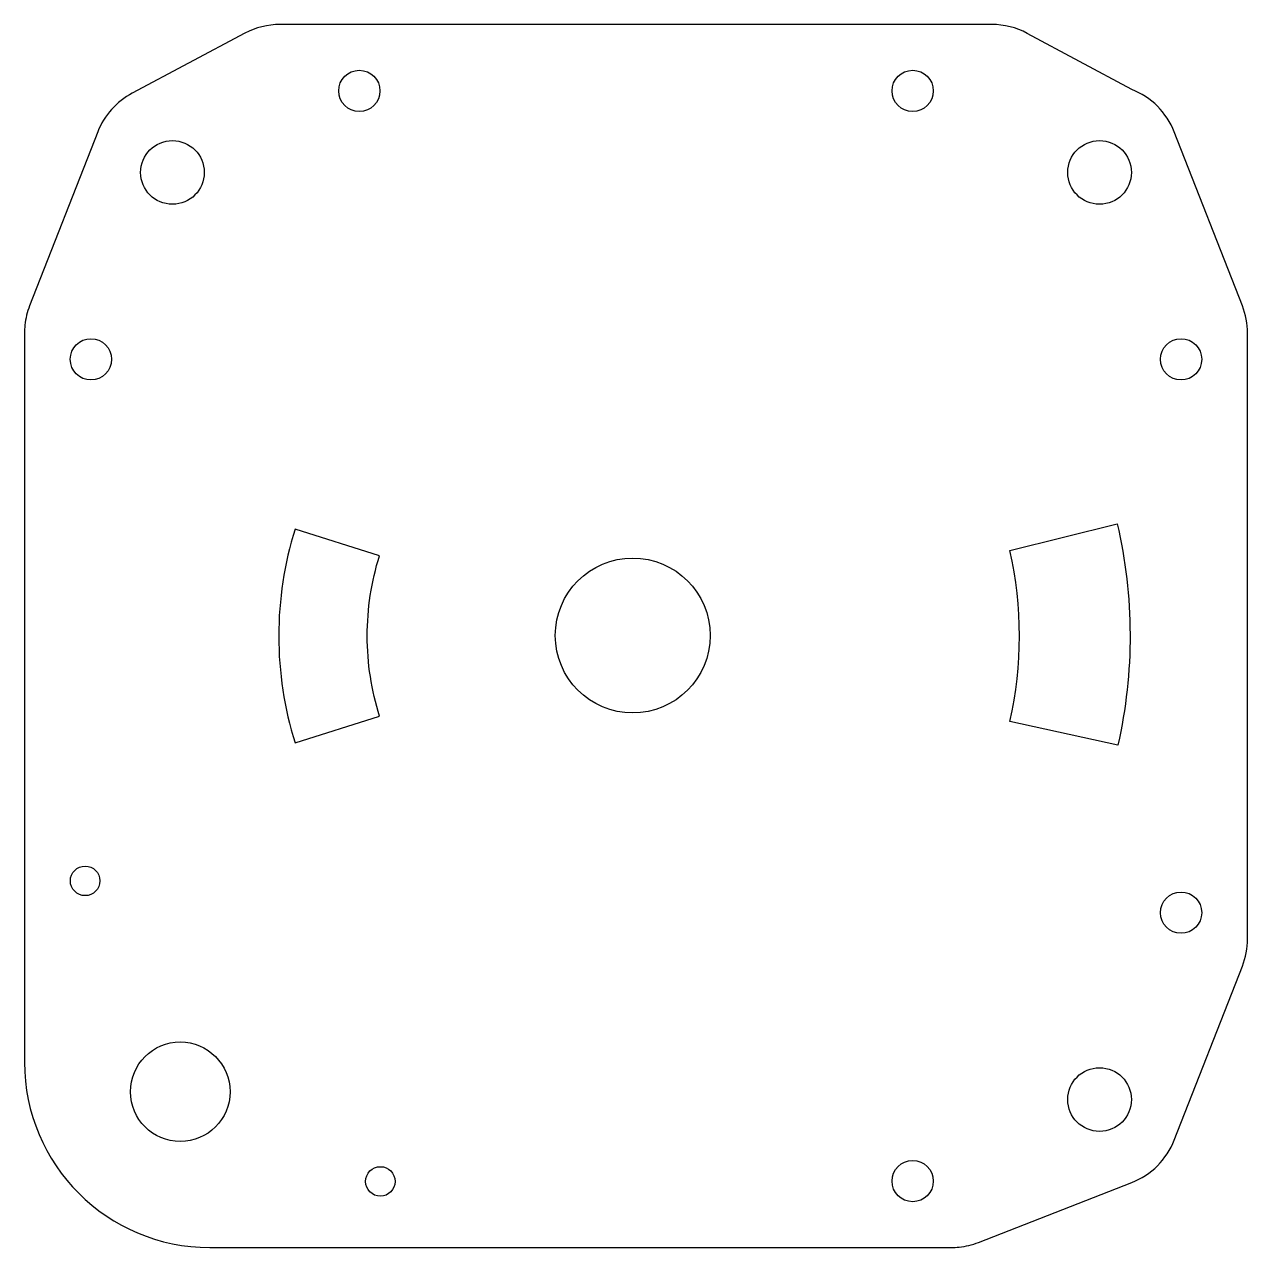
# Model space of a CAD drawing. Header units: millimetres. Extents: x -41.5 to 41.5, y -41.5 to 41.5.
import ezdxf

# ---------------------------------------------------------------- set-up
doc = ezdxf.new("R2010")
doc.units = ezdxf.units.MM
doc.layers.get('0').update_dxf_attribs({"linetype": 'CONTINUOUS'})

msp = doc.modelspace()

# ---------------------------------------------------------------- linework, layer by layer
for p, q in [((-26.519, 40.871), (-34.155, 36.809)), ((24.123, 41.465), (-24.133, 41.465)), ((33.617, 37.056), (26.525, 40.862)), ((-36.499, 34.177), (-41.116, 22.388)), ((41.116, 22.388), (36.499, 34.177)), ((-41.466, 20.536), (-41.466, -28.902)), ((41.465, -20.536), (41.465, 20.536)), ((36.499, -34.177), (41.116, -22.388)), ((23.214, -41.118), (33.617, -37.056)), ((-28.902, -41.466), (21.366, -41.466))]:
    msp.add_line(p, q)
for points in [[(25.345, 5.798), (32.624, 7.613, -0.113436), (32.674, -7.394), (25.345, -5.798, 0.112925)], [(-24.222, 0, 0.076863), (-23.112, -7.251), (-17.389, -5.447, -0.076032), (-18.222, 0, -0.076982), (-17.389, 5.447), (-23.112, 7.251, 0.076863)]]:
    msp.add_lwpolyline(points, format="xyb", close=True)
for centre, radius in [((-18.76, 36.96), 1.4), ((18.76, 36.96), 1.4), ((-31.431, 31.431), 2.159), ((31.431, 31.431), 2.159), ((-36.96, 18.76), 1.4), ((36.96, 18.76), 1.4), ((-0.222, 0.034), 5.25), ((-37.353, -16.605), 1), ((36.96, -18.76), 1.4), ((-30.902, -30.902), 3.375), ((31.431, -31.431), 2.159), ((18.76, -36.96), 1.4), ((-17.332, -36.982), 1)]:
    msp.add_circle(centre, radius)
for centre, radius, start, end in [((-24.133, 36.385), 5.08, 90, 118.00644), ((24.123, 36.385), 5.08, 61.78163, 90), ((-31.769, 32.324), 5.08, 118.00644, 158.61426), ((31.769, 32.324), 5.08, 21.38574, 68.6741), ((-36.386, 20.536), 5.08, 158.61426, 173.87147), ((36.385, 20.536), 5.08, 0, 21.38574), ((36.385, -20.536), 5.08, 338.61426, 360), ((-28.902, -28.902), 12.564, 180, 270), ((31.769, -32.324), 5.08, 291.3259, 338.61426), ((21.366, -36.386), 5.08, 276.12853, 291.3259)]:
    msp.add_arc(centre, radius, start, end)
for points in [[(-41.436, 21.078), (-41.456, 20.895), (-41.466, 20.713), (-41.466, 20.536)], [(21.366, -41.466), (21.54, -41.466), (21.723, -41.456), (21.909, -41.436)]]:
    msp.add_open_spline(points, degree=3)

doc.saveas('drawing.dxf')
